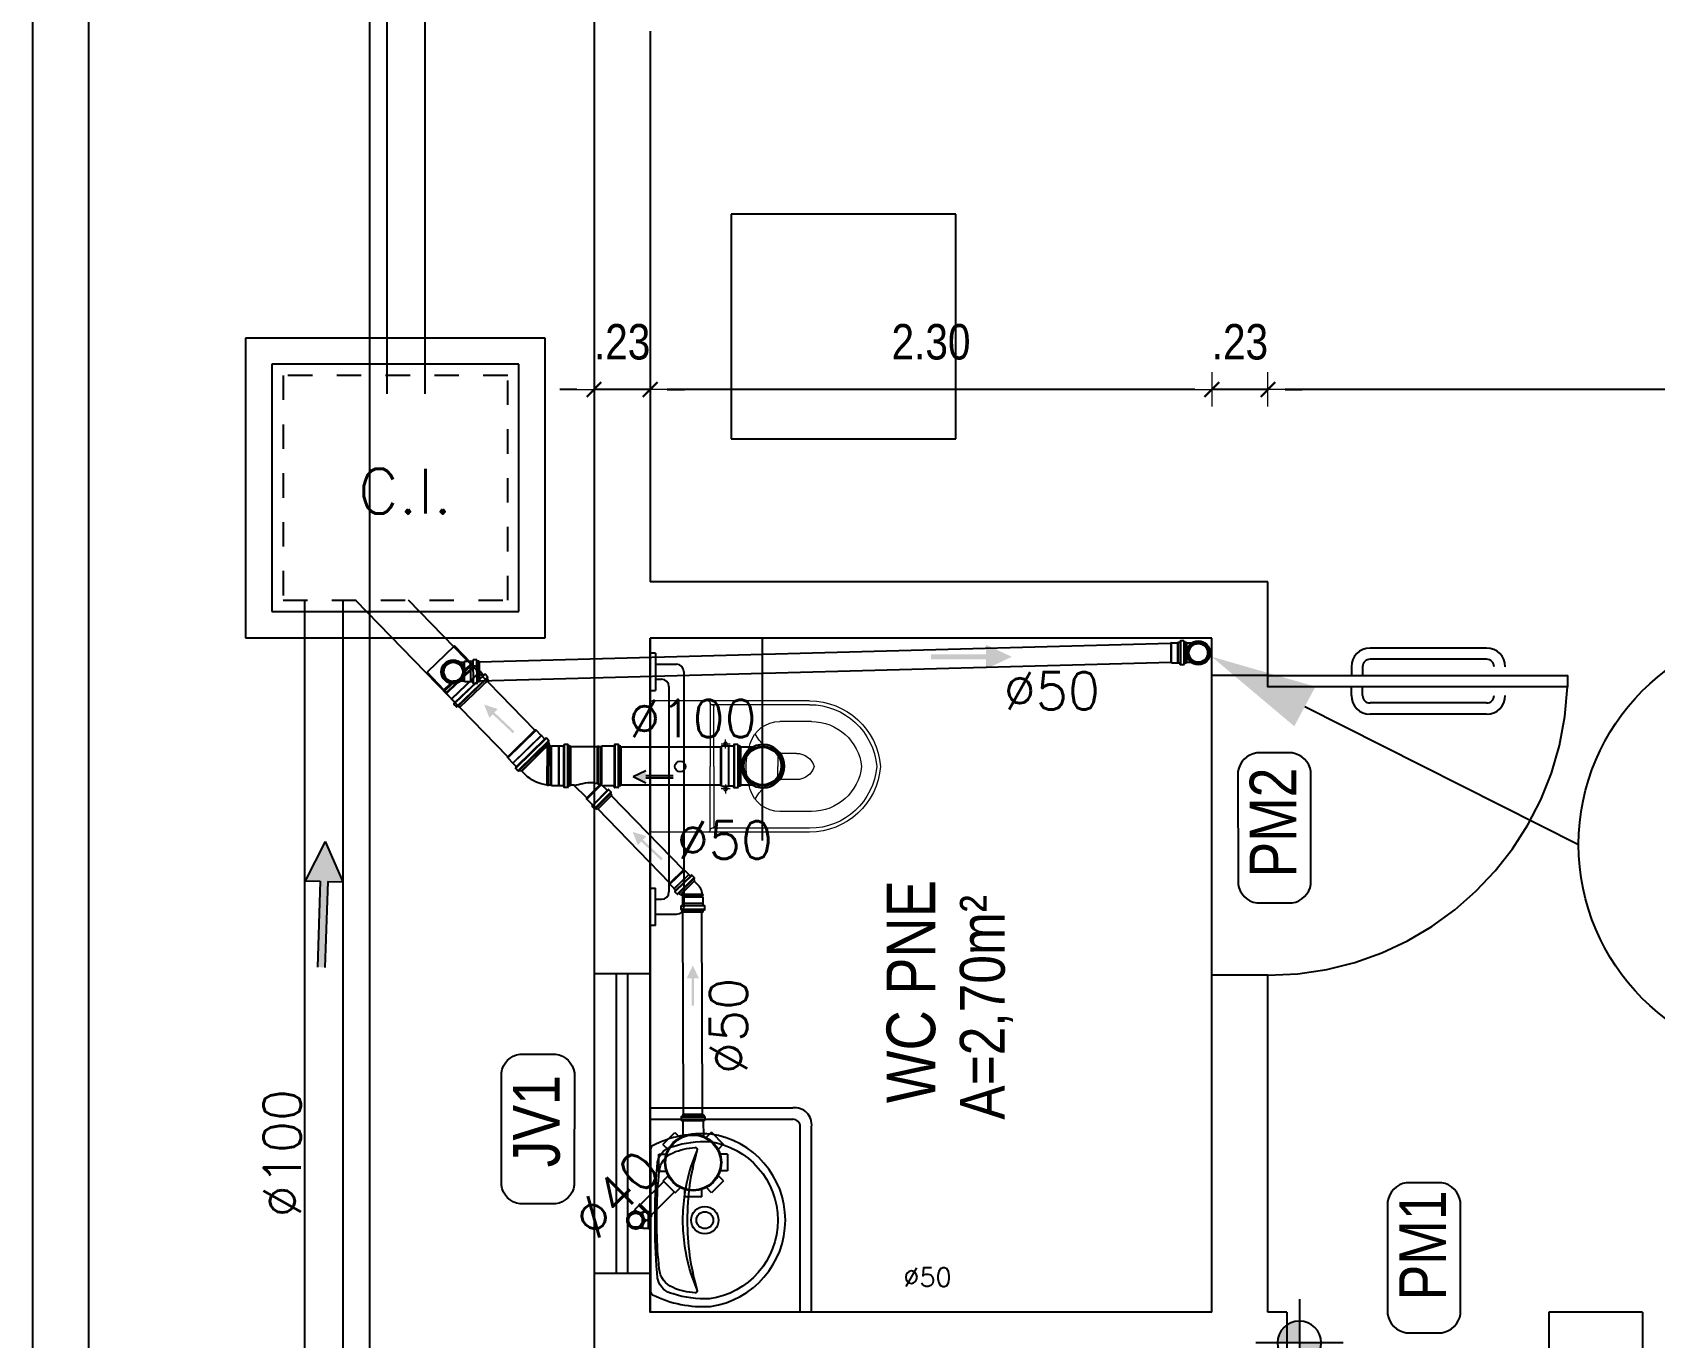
# Model space of a CAD drawing. Header units: millimetres. Extents: x 1904 to 2142, y -1319 to -1235.
# Drawn here: x 2043.96 to 2050.6, y -1262.6 to -1257.26 of the extents above; entities that cross this region are included whole.
import ezdxf
from ezdxf.enums import TextEntityAlignment as Align

# ---------------------------------------------------------------- set-up
doc = ezdxf.new("R2010")
doc.units = ezdxf.units.MM
doc.header["$LTSCALE"] = 30
doc.linetypes.add('HIDDEN', pattern=[0.375, 0.25, -0.125])
doc.linetypes.add('HIDDEN2', pattern=[0.1875, 0.125, -0.0625])
doc.layers.get('0').update_dxf_attribs({"linetype": 'CONTINUOUS'})
doc.layers.get('Defpoints').update_dxf_attribs({"linetype": 'CONTINUOUS'})
for name, color, linetype in [('A-PEN-C', 4, 'CONTINUOUS'), ('AF', 5, 'CONTINUOUS'), ('arquitetura', 8, 'CONTINUOUS'), ('E-txt-g', 3, 'CONTINUOUS'), ('Texto-Tubos', 7, 'CONTINUOUS'), ('TigreCad', 3, 'CONTINUOUS'), ('Tinterno', 9, 'CONTINUOUS'), ('TUBULAÇÃO_HIDRÁULICA', 3, 'CONTINUOUS')]:
    doc.layers.add(name, color=color, linetype=linetype)
for name, color, linetype, lineweight in [('E-Lay-9', 9, 'CONTINUOUS', 9), ('E-Pen-C', 4, 'CONTINUOUS', 15), ('E-Pen-G', 3, 'CONTINUOUS', 30), ('E-Txt-W', 7, 'CONTINUOUS', 20)]:
    doc.layers.add(name, color=color, linetype=linetype, lineweight=lineweight)
doc.styles.add('F2', font='ARIALN.TTF')
doc.styles.add('R80', font='simplex.shx', dxfattribs={"height": 12})
doc.styles.add('REG60', font='romans.shx', dxfattribs={"width": 0.8, "height": 0.15})
doc.styles.add('REG80', font='romans.shx', dxfattribs={"width": 0.8, "height": 0.18})
doc.styles.add('TCTUBOS-TXT', font='txt.shx')
doc.dimstyles.new('DIMENSION-1', dxfattribs={"dimtxt": 0.145, "dimasz": 0.07, "dimexe": 1, "dimexo": 0, "dimgap": 0.12, "dimtad": 1, "dimzin": 7, "dimdsep": 46, "dimtxsty": 'F2', "dimblk1": 'TRACO', "dimblk2": 'TRACO', "dimsah": 1, "dimcen": 1, "dimse1": 1, "dimse2": 1, "dimclrd": 4, "dimclre": 256, "dimclrt": 4, "dimadec": 8, "dimazin": 0, "dimtfac": 1, "dimtix": 1, "dimtmove": 2, "dimatfit": 3, "dimldrblk": 'TRACO', "dimfxl": 1, "dimtolj": 1, "dimtzin": 0, "dimarcsym": 0})

# ---------------------------------------------------------------- blocks, each defined once
blk = doc.blocks.new('NV')
at = {"color": 7, "linetype": 'ByBlock', "ltscale": 0.5}
for p, q in [((-2.1844, -0.1944), (-2.1844, 0.1944)), ((-2.3788, 0), (-1.4644, 0))]:
    blk.add_line(p, q, dxfattribs=at)
at = {"color": 7, "ltscale": 2.5}
blk.add_circle((-2.1844, 0), 0.0972, dxfattribs=at)
at = {"color": 7}
for points in [[(-2.1844, 0), (-2.1844, 0.0972), (-2.2531, 0.0687), (-2.2216, 0.0898)], [(-2.1844, 0), (-2.2531, 0.0687), (-2.2816, 0), (-2.2742, 0.0372)], [(-2.1844, 0), (-2.0872, 0), (-2.1156, -0.0687), (-2.0946, -0.0372)], [(-2.1844, 0), (-2.1156, -0.0687), (-2.1844, -0.0972), (-2.1472, -0.0898)]]:
    blk.add_solid(points, dxfattribs=at)
at = {"layer": 'E-Txt-W', "ltscale": 2.5, "style": 'REG60', "width": 0.8}
blk.add_attdef('COTAPISO', (-2.0533, 0.0485), '', height=0.15, dxfattribs=at)
blk = doc.blocks.new('TXT-AMB75')
at = {"layer": 'E-txt-g', "style": 'REG80', "width": 0.8, "flags": 8}
blk.add_attdef('TXT', text='', height=0.2, dxfattribs=at).set_placement((0.0055, 0.2964), align=Align.CENTER)
at = {"layer": 'E-Txt-W', "style": 'REG60', "width": 0.8, "flags": 8}
blk.add_attdef('TXT', text='', height=0.15, dxfattribs=at).set_placement((0.0055, 0.0271), align=Align.CENTER)
blk = doc.blocks.new('vaso-s')
at = {"color": 8}
for start, end in [(0, 180), (180, 0)]:
    blk.add_arc((0.08, 0), 0.0143, start, end, dxfattribs=at)
at = {"layer": 'E-Lay-9', "color": 8}
for p, q in [((0.4256, 0.175), (0.005, 0.175)), ((0, 0.17), (0, 0)), ((0.16, 0.17), (0.16, 0.17)), ((0.16, 0.17), (0.16, 0)), ((0.4256, 0.165), (0.165, 0.165)), ((0.17, 0), (0.17, 0.16)), ((0.4306, 0.12), (0.3459, 0.12)), ((0.2134, 0.06), (0.1891, 0.06)), ((0.2013, 0.0479), (0.2013, 0.0722)), ((0.3406, 0.035), (0.3406, 0)), ((0.3906, 0.035), (0.3406, 0.035)), ((0, -0.17), (0, 0)), ((0.16, -0.17), (0.16, 0)), ((0.17, 0), (0.17, -0.1601)), ((0.3406, -0.035), (0.3406, 0)), ((0.3906, -0.035), (0.3406, -0.035)), ((0.2134, -0.06), (0.1891, -0.06)), ((0.2013, -0.0479), (0.2013, -0.0722)), ((0.4306, -0.12), (0.3459, -0.12)), ((0.16, -0.17), (0.16, -0.17)), ((0.4256, -0.165), (0.165, -0.165)), ((0.4256, -0.175), (0.005, -0.175))]:
    blk.add_line(p, q, dxfattribs=at)
for centre in [(0.2013, 0.06), (0.2013, -0.06)]:
    blk.add_circle(centre, 0.005, dxfattribs=at)
for centre, radius, start, end in [((0.005, 0.17), 0.005, 90, 180), ((0.155, 0.17), 0.005, 0, 90), ((0.4256, -0.015), 0.19, 4.5281, 90), ((0.165, 0.17), 0.00495, 180, 270), ((0.165, 0.16), 0.00495, 0, 90), ((0.4256, -0.015), 0.18, 4.7802, 90), ((0.3459, 0.0375), 0.0825, 90, 163.0355), ((0.3754, 0.1358), 0.1066, 206.9395, 250.9647), ((0.4306, -0.015), 0.135, 6.3794, 90), ((0.518, -0.015), 0.2624, 163.0355, 176.7233), ((0.3906, -0.015), 0.05, 17.4576, 90), ((0.518, 0.015), 0.2624, 183.2767, 196.9645), ((0.3754, -0.1358), 0.1066, 109.0353, 153.0605), ((0.3906, 0.015), 0.05, 270, 342.5424), ((0.4256, 0.015), 0.19, 270, 355.4719), ((0.4256, 0.015), 0.18, 270, 355.2198), ((0.4306, 0.015), 0.135, 270, 353.6206), ((0.3459, -0.0375), 0.0825, 196.9645, 270), ((0.005, -0.17), 0.005, 180, 270), ((0.155, -0.17), 0.005, 270, 0), ((0.165, -0.17), 0.00495, 90, 180), ((0.165, -0.1601), 0.00495, 270, 0)]:
    blk.add_arc(centre, radius, start, end, dxfattribs=at)
blk = doc.blocks.new('TRACO')
at = {"layer": 'E-Pen-C'}
for p, q in [((0, 1), (0, -1)), ((-1, 0), (1, 0))]:
    blk.add_line(p, q, dxfattribs=at)
at = {"layer": 'E-Pen-G'}
blk.add_line((-0.424, -0.424), (0.424, 0.424), dxfattribs=at)
blk = doc.blocks.new('*D196')
at = {"layer": 'arquitetura', "color": 4, "linetype": 'Continuous', "lineweight": -2}
blk.add_line((2058.2246, -1258.723), (2049.0882, -1258.723), dxfattribs=at)
at = {"layer": 'Defpoints', "color": 0, "linetype": 'Continuous'}
for p in [(2049.0182, -1258.723), (2058.2946, -1259.1946), (2049.0182, -1259.5107)]:
    blk.add_point(p, dxfattribs=at)
at = {"layer": 'arquitetura', "color": 4, "linetype": 'Continuous', "lineweight": -2, "xscale": 0.07, "yscale": 0.07, "zscale": 0.07, "rotation": 180}
blk.add_blockref('TRACO', (2049.0182, -1258.723), dxfattribs=at)
at = {"layer": 'arquitetura', "color": 4, "linetype": 'Continuous', "lineweight": -2, "xscale": 0.07, "yscale": 0.07, "zscale": 0.07}
blk.add_blockref('TRACO', (2058.2946, -1258.723), dxfattribs=at)
at = {"layer": 'arquitetura', "color": 4, "linetype": 'Continuous', "insert": (2053.6564, -1258.529), "char_height": 0.145, "attachment_point": 5, "style": 'F2'}
blk.add_mtext('\\A1;9.28', dxfattribs=at)
blk = doc.blocks.new('*D197')
at = {"layer": 'arquitetura', "color": 4, "linetype": 'Continuous', "lineweight": -2}
for p, q in [((2048.7182, -1258.723), (2048.6482, -1258.723)), ((2049.0182, -1258.723), (2048.7882, -1258.723)), ((2049.0882, -1258.723), (2049.1582, -1258.723))]:
    blk.add_line(p, q, dxfattribs=at)
at = {"layer": 'Defpoints', "color": 0, "linetype": 'Continuous'}
for p in [(2048.7882, -1258.723), (2049.0182, -1259.5107), (2048.7882, -1259.7407)]:
    blk.add_point(p, dxfattribs=at)
at = {"layer": 'arquitetura', "color": 4, "linetype": 'Continuous', "lineweight": -2, "xscale": 0.07, "yscale": 0.07, "zscale": 0.07}
blk.add_blockref('TRACO', (2048.7882, -1258.723), dxfattribs=at)
at = {"layer": 'arquitetura', "color": 4, "linetype": 'Continuous', "lineweight": -2, "xscale": 0.07, "yscale": 0.07, "zscale": 0.07, "rotation": 180}
blk.add_blockref('TRACO', (2049.0182, -1258.723), dxfattribs=at)
at = {"layer": 'arquitetura', "color": 4, "linetype": 'Continuous', "insert": (2048.9032, -1258.529), "char_height": 0.145, "attachment_point": 5, "style": 'F2'}
blk.add_mtext('\\A1;.23', dxfattribs=at)
blk = doc.blocks.new('*D198')
at = {"layer": 'arquitetura', "color": 4, "linetype": 'Continuous', "lineweight": -2}
blk.add_line((2048.7182, -1258.723), (2046.5582, -1258.723), dxfattribs=at)
at = {"layer": 'Defpoints', "color": 0, "linetype": 'Continuous'}
for p in [(2046.4882, -1258.723), (2046.4882, -1259.5107), (2048.7882, -1259.7407)]:
    blk.add_point(p, dxfattribs=at)
at = {"layer": 'arquitetura', "color": 4, "linetype": 'Continuous', "lineweight": -2, "xscale": 0.07, "yscale": 0.07, "zscale": 0.07, "rotation": 180}
blk.add_blockref('TRACO', (2046.4882, -1258.723), dxfattribs=at)
at = {"layer": 'arquitetura', "color": 4, "linetype": 'Continuous', "lineweight": -2, "xscale": 0.07, "yscale": 0.07, "zscale": 0.07}
blk.add_blockref('TRACO', (2048.7882, -1258.723), dxfattribs=at)
at = {"layer": 'arquitetura', "color": 4, "linetype": 'Continuous', "insert": (2047.6382, -1258.529), "char_height": 0.145, "attachment_point": 5, "style": 'F2'}
blk.add_mtext('\\A1;2.30', dxfattribs=at)
blk = doc.blocks.new('*D199')
at = {"layer": 'arquitetura', "color": 4, "linetype": 'Continuous', "lineweight": -2}
for p, q in [((2046.1882, -1258.723), (2046.1182, -1258.723)), ((2046.4882, -1258.723), (2046.2582, -1258.723)), ((2046.5582, -1258.723), (2046.6282, -1258.723))]:
    blk.add_line(p, q, dxfattribs=at)
at = {"layer": 'Defpoints', "color": 0, "linetype": 'Continuous'}
for p in [(2046.2582, -1258.723), (2046.2582, -1259.5107), (2046.4882, -1259.5107)]:
    blk.add_point(p, dxfattribs=at)
at = {"layer": 'arquitetura', "color": 4, "linetype": 'Continuous', "lineweight": -2, "xscale": 0.07, "yscale": 0.07, "zscale": 0.07}
blk.add_blockref('TRACO', (2046.2582, -1258.723), dxfattribs=at)
at = {"layer": 'arquitetura', "color": 4, "linetype": 'Continuous', "lineweight": -2, "xscale": 0.07, "yscale": 0.07, "zscale": 0.07, "rotation": 180}
blk.add_blockref('TRACO', (2046.4882, -1258.723), dxfattribs=at)
at = {"layer": 'arquitetura', "color": 4, "linetype": 'Continuous', "insert": (2046.3732, -1258.529), "char_height": 0.145, "attachment_point": 5, "style": 'F2'}
blk.add_mtext('\\A1;.23', dxfattribs=at)
blk = doc.blocks.new('inp_cx')
for p, q in [((40, 40), (-40, 40)), ((-40, 40), (-40, -40)), ((40, -40), (40, 40)), ((-40, -40), (40, -40))]:
    blk.add_line(p, q)
at = {"color": 1, "linetype": 'Continuous', "ltscale": 0.5}
for p, q in [((33, 33), (-33, 33)), ((-33, 33), (-33, -33)), ((33, -33), (33, 33)), ((-33, -33), (33, -33))]:
    blk.add_line(p, q, dxfattribs=at)
at = {"color": 1, "linetype": 'HIDDEN', "ltscale": 0.5}
for p, q in [((30, 30), (-30, 30)), ((-30, 30), (-30, -30)), ((30, -30), (30, 30)), ((-30, -30), (30, -30))]:
    blk.add_line(p, q, dxfattribs=at)
at = {"style": 'R80'}
blk.add_text('C.I.', height=12, dxfattribs=at).set_placement((-9.98, -6.88))
blk = doc.blocks.new('j9n40d')
at = {"layer": 'TigreCad'}
for p, q in [((0, 20.6), (9.8, 20.6)), ((9.8, 20.6), (17.8, 20.6)), ((19, 21.8), (17.8, 20.6)), ((34, 21.8), (19, 21.8)), ((19, -21.8), (19, 21.8)), ((35, 22.8), (34, 21.8)), ((35, 22.8), (35, -22.8)), ((39, 22.8), (35, 22.8)), ((39, 22.8), (39, -22.8)), ((0, -20.6), (9.8, -20.6)), ((9.8, -20.6), (17.8, -20.6)), ((19, -21.8), (17.8, -20.6)), ((34, -21.8), (19, -21.8)), ((35, -22.8), (34, -21.8)), ((39, -22.8), (35, -22.8))]:
    blk.add_line(p, q, dxfattribs=at)
for radius, start, end in [(22.8, 64.6232, 295.3768), (20.6, 90, 270)]:
    blk.add_arc((0, 0), radius, start, end, dxfattribs=at)
at = {"layer": 'Tinterno'}
for p, q in [((17.8, 20.6), (17.8, -20.6)), ((34, 21.8), (34, -21.8))]:
    blk.add_line(p, q, dxfattribs=at)
blk.add_arc((0, 0), 21.8, 70.9009, 289.0991, dxfattribs=at)
blk = doc.blocks.new('j9n40s')
at = {"layer": 'TigreCad'}
for p, q in [((9.8, 20.6), (17.8, 20.6)), ((19, 21.8), (17.8, 20.6)), ((17.8, 20.6), (17.8, 14.3)), ((19, 12.6), (19, 21.8)), ((34, 21.8), (19, 21.8)), ((35, 22.8), (34, 21.8)), ((39, 22.8), (35, 22.8)), ((35, 22.8), (35, -22.8)), ((39, 22.8), (39, -22.8)), ((9.8, -20.6), (17.8, -20.6)), ((17.8, -20.6), (17.8, -14.3)), ((19, -21.8), (17.8, -20.6)), ((19, -12.6), (19, -21.8)), ((34, -21.8), (19, -21.8)), ((35, -22.8), (34, -21.8)), ((39, -22.8), (35, -22.8))]:
    blk.add_line(p, q, dxfattribs=at)
for radius in [22.8, 20]:
    blk.add_circle((0, 0), radius, dxfattribs=at)
at = {"layer": 'Tinterno'}
blk.add_line((34, 21.8), (34, -21.8), dxfattribs=at)
blk.add_circle((0, 0), 18.8, dxfattribs=at)
blk = doc.blocks.new('27150012p')
at = {"layer": 'TigreCad'}
for p, q in [((-22.5, 91.5), (-22.5, 72.1)), ((-22.5, 91.5), (22.5, 91.5)), ((22.5, 91.5), (22.5, 72.1)), ((-80.6, 48.8), (-48.8, 80.6)), ((-80.6, 48.8), (-66.9, 35.1)), ((-48.8, 80.6), (-35.1, 66.9)), ((48.8, 80.6), (35.1, 66.9)), ((48.8, 80.6), (80.6, 48.8)), ((80.6, 48.8), (66.9, 35.1)), ((-91.5, -22.5), (-91.5, 22.5)), ((-91.5, 22.5), (-72.1, 22.5)), ((111.4, 27.4), (70.4, 27.4)), ((112.7, 30.9), (112.4, 28.3)), ((122.4, 31.8), (113.7, 31.8)), ((113.7, 30.8), (113.7, -30.8)), ((122.4, 30.8), (122.4, -30.8)), ((123.4, 31.1), (124.2, 28.1)), ((129.5, 27.4), (125.1, 27.4)), ((129.5, 27.4), (129.5, -27.4)), ((-91.5, -22.5), (-72.1, -22.5)), ((-80.6, -48.8), (-66.9, -35.1)), ((80.6, -48.8), (66.9, -35.1)), ((111.4, -27.4), (70.4, -27.4)), ((112.7, -30.9), (112.4, -28.3)), ((122.4, -31.8), (113.7, -31.8)), ((123.4, -31.1), (124.2, -28.1)), ((129.5, -27.4), (125.1, -27.4)), ((-48.8, -80.6), (-80.6, -48.8)), ((-48.8, -80.6), (-35.1, -66.9)), ((-22.5, -91.5), (-22.5, -72.1)), ((22.5, -91.5), (22.5, -72.1)), ((48.8, -80.6), (35.1, -66.9)), ((80.6, -48.8), (48.8, -80.6)), ((22.5, -91.5), (-22.5, -91.5))]:
    blk.add_line(p, q, dxfattribs=at)
blk.add_circle((0, 0), 75.5, dxfattribs=at)
for centre, start, end in [((111.4, 28.4), 270, 355), ((113.7, 30.8), 90, 175), ((122.4, 30.8), 15, 90), ((125.1, 28.4), 195, 270), ((111.4, -28.4), 5, 90), ((113.7, -30.8), 185, 270), ((122.4, -30.8), 270, 345), ((125.1, -28.4), 90, 165)]:
    blk.add_arc(centre, 1, start, end, dxfattribs=at)
at = {"layer": 'Tinterno'}
for p, q in [((112.4, 27.4), (112.4, -27.4)), ((124.4, 27.4), (124.4, -27.4))]:
    blk.add_line(p, q, dxfattribs=at)
blk.add_circle((0, 0), 73.5, dxfattribs=at)
blk = doc.blocks.new('j9n50s')
at = {"layer": 'TigreCad'}
for p, q in [((19.2, 25.4), (30.3, 25.4)), ((19.2, -25.4), (30.3, -25.4))]:
    blk.add_line(p, q, dxfattribs=at)
for radius in [31.8, 27.4]:
    blk.add_circle((0, 0), radius, dxfattribs=at)
at = {"layer": 'Tinterno'}
for p, q in [((30.3, 25.4), (30.3, 9.7)), ((30.3, -9.7), (30.3, -25.4))]:
    blk.add_line(p, q, dxfattribs=at)
blk.add_circle((0, 0), 25.6, dxfattribs=at)
blk = doc.blocks.new('11030602p')
at = {"layer": 'TigreCad'}
for p, q in [((0, 27.3), (4.4, 27.3)), ((0, -27.3), (0, 27.3)), ((6.1, 31.1), (5.3, 28.1)), ((7.1, 31.8), (15.8, 31.8)), ((7.1, -30.8), (7.1, 30.8)), ((15.8, -30.8), (15.8, 30.8)), ((16.8, 30.9), (17.1, 28.3)), ((18.1, 27.3), (22.7, 27.3)), ((22.7, 27.3), (23, 27.1)), ((39.7, 27.1), (23, 27.1)), ((39.7, 27.1), (41.5, 25.3)), ((41.5, -25.4), (41.5, 25.3)), ((0, -27.3), (4.4, -27.3)), ((6.1, -31.1), (5.3, -28.1)), ((7.1, -31.8), (15.8, -31.8)), ((16.8, -30.9), (17.1, -28.3)), ((18.1, -27.3), (22.7, -27.3)), ((22.7, -27.3), (23, -27.1)), ((39.7, -27.1), (23, -27.1)), ((39.7, -27.1), (41.5, -25.4))]:
    blk.add_line(p, q, dxfattribs=at)
for centre, start, end in [((4.4, 28.4), 270, 345), ((7.1, 30.8), 90, 165), ((15.8, 30.8), 5, 90), ((18.1, 28.4), 185, 270), ((4.4, -28.3), 15, 90), ((7.1, -30.8), 195, 270), ((15.8, -30.8), 270, 355), ((18.1, -28.3), 90, 175)]:
    blk.add_arc(centre, 1, start, end, dxfattribs=at)
at = {"layer": 'Tinterno'}
for p, q in [((5.1, -27.3), (5.1, 27.3)), ((17.1, -27.3), (17.1, 27.3)), ((22.7, 27.3), (22.7, -27.3)), ((23, -27.1), (23, 27.1)), ((39.7, 27.1), (39.7, -27.1))]:
    blk.add_line(p, q, dxfattribs=at)
blk = doc.blocks.new('j9n100s')
at = {"layer": 'TigreCad'}
for p, q in [((27.3, 50.8), (60, 50.8)), ((27.3, -50.8), (60, -50.8))]:
    blk.add_line(p, q, dxfattribs=at)
blk.add_circle((0, 0), 53.2, dxfattribs=at)
for start, end in [(61.785, 298.215), (298.215, 61.785)]:
    blk.add_arc((0, 0), 57.7, start, end, dxfattribs=at)
at = {"layer": 'Tinterno'}
blk.add_line((60, -50.8), (60, 50.8), dxfattribs=at)
blk.add_circle((0, 0), 51, dxfattribs=at)
blk = doc.blocks.new('11031030p')
at = {"layer": 'TigreCad'}
for p, q in [((0, -53.3), (0, 53.2)), ((0, 53.2), (4.4, 53.2)), ((6.2, 56.9), (5.4, 54)), ((7.2, 57.6), (16.6, 57.6)), ((7.2, -56.7), (7.2, 56.6)), ((16.6, -56.7), (16.6, 56.6)), ((17.6, 56.7), (17.8, 54.2)), ((18.8, 53.2), (30.9, 53.2)), ((30.9, 53.2), (31.2, 53)), ((50.9, 53), (31.2, 53)), ((50.9, 53), (53.1, 50.8)), ((53.1, -50.8), (53.1, 50.8)), ((0, -53.3), (4.4, -53.3)), ((6.2, -56.9), (5.4, -54)), ((7.2, -57.7), (16.6, -57.7)), ((17.6, -56.7), (17.8, -54.2)), ((18.8, -53.3), (30.9, -53.3)), ((30.9, -53.3), (31.2, -53)), ((31.2, -53), (50.9, -53)), ((50.9, -53), (53.1, -50.8))]:
    blk.add_line(p, q, dxfattribs=at)
for centre, start, end in [((4.4, 54.2), 270, 345), ((7.2, 56.6), 90, 165), ((16.6, 56.6), 5, 90), ((18.8, 54.2), 185, 270), ((4.4, -54.2), 15, 90), ((7.2, -56.7), 195, 270), ((16.6, -56.7), 270, 355), ((18.8, -54.2), 90, 175)]:
    blk.add_arc(centre, 1, start, end, dxfattribs=at)
at = {"layer": 'Tinterno'}
for p, q in [((5.2, -53.3), (5.2, 53.2)), ((17.9, -53.3), (17.9, 53.2)), ((30.9, 53.2), (30.9, -53.3)), ((31.2, 53), (31.2, -53)), ((50.9, 53), (50.9, -53))]:
    blk.add_line(p, q, dxfattribs=at)
blk = doc.blocks.new('26277469p')
at = {"layer": 'TigreCad'}
for p, q in [((78, 50.8), (6, 50.8)), ((78, 50.8), (78.1, 52.3)), ((78, -46.9), (78, 50.8)), ((78.1, -46.9), (78.1, 52.3)), ((81.1, 52.3), (78.1, 52.3)), ((81.1, -47.9), (81.1, 52.3)), ((81.2, 50.8), (81.1, 52.3)), ((81.2, -48), (81.2, 50.8)), ((87.4, 50.8), (81.2, 50.8)), ((89.8, 53.2), (87.4, 50.8)), ((89.8, -51.8), (89.8, 53.2)), ((121.7, 53.2), (89.8, 53.2)), ((122.9, 56.7), (122.7, 54.2)), ((133.3, 57.6), (123.9, 57.6)), ((123.9, 56.6), (123.9, -56.7)), ((133.3, 56.6), (133.3, -56.7)), ((134.3, 56.9), (135.1, 54)), ((140.5, 53.2), (136.1, 53.2)), ((140.5, 53.2), (140.5, -53.3)), ((14.9, -50.8), (6, -50.8)), ((49.6, -85.4), (14.9, -50.8)), ((49.6, -88.3), (87.3, -50.5)), ((49.6, -88.3), (49.6, -85.4)), ((106.9, -63.4), (63.4, -106.9)), ((113.6, -70.1), (70.1, -113.6)), ((116.2, -77.5), (77.5, -116.2)), ((103.4, -64.8), (93.6, -55)), ((121.7, -53.3), (94.3, -53.3)), ((106.8, -63.1), (104.8, -64.8)), ((114.4, -69.4), (108.2, -63.2)), ((114.5, -70.6), (113, -73.3)), ((116.2, -77.5), (113.1, -74.5)), ((122.9, -56.7), (122.7, -54.2)), ((133.3, -57.7), (123.9, -57.7)), ((134.3, -56.9), (135.1, -54)), ((140.5, -53.3), (136.1, -53.3)), ((64.8, -103.4), (49.6, -88.3)), ((63.1, -106.8), (64.8, -104.8)), ((69.4, -114.4), (63.2, -108.2)), ((70.6, -114.5), (73.3, -113)), ((77.5, -116.2), (74.5, -113.1))]:
    blk.add_line(p, q, dxfattribs=at)
blk.add_lwpolyline([(15.8, -51.2, -0.013476), (38.9, -47.1, -0.106485), (67.2, -44.2, -0.09207), (93.5, -53.8, -0.112954)], format="xyb", dxfattribs=at)
for centre, start, end in [((121.7, 54.2), 270, 355), ((123.9, 56.6), 90, 175), ((133.3, 56.6), 15, 90), ((136.1, 54.2), 195, 270), ((14.9, -51.8), 34.2682, 90), ((94.3, -54.3), 90, 225), ((104.1, -64.1), 225, 310), ((107.4, -63.9), 45, 130), ((113.8, -73.8), 150, 225), ((113.6, -70.1), 330, 45), ((121.7, -54.3), 5, 90), ((123.9, -56.7), 185, 270), ((133.3, -56.7), 270, 345), ((136.1, -54.3), 90, 165), ((63.9, -107.4), 140, 225), ((64.1, -104.1), 320, 45), ((70.1, -113.6), 225, 300), ((73.8, -113.8), 45, 120)]:
    blk.add_arc(centre, 1, start, end, dxfattribs=at)
at = {"layer": 'Tinterno'}
for p, q in [((6, 50.8), (6, -50.8)), ((87.4, -50.6), (87.4, 50.8)), ((122.6, 53.2), (122.6, -53.3)), ((135.3, 53.2), (135.3, -53.3)), ((85.3, -49.6), (49.6, -85.4)), ((104.1, -65.4), (65.4, -104.1)), ((112.6, -73.9), (73.9, -112.6))]:
    blk.add_line(p, q, dxfattribs=at)
blk = doc.blocks.new('j4n100p')
at = {"layer": 'TigreCad'}
for p, q in [((9.8, 50.8), (9.9, 52.3)), ((9.8, 50.8), (9.8, 0)), ((12.9, 52.3), (9.9, 52.3)), ((9.9, 52.3), (9.9, 0)), ((13, 50.8), (12.9, 52.3)), ((12.9, 52.3), (12.9, 0)), ((19.2, 50.8), (13, 50.8)), ((13, 50.8), (13, 0)), ((21.4, 53), (19.2, 50.8)), ((41.1, 53), (21.4, 53)), ((21.4, 53), (21.4, -53)), ((41.4, 53.2), (41.1, 53)), ((41.1, 53), (41.1, -53)), ((53.5, 53.2), (41.4, 53.2)), ((41.4, 53.2), (41.4, -53.3)), ((54.7, 56.7), (54.5, 54.2)), ((65.1, 57.7), (55.7, 57.7)), ((55.7, 56.7), (55.7, -56.6)), ((65.1, 56.7), (65.1, -56.6)), ((66.1, 56.9), (66.9, 54)), ((72.3, 53.2), (67.9, 53.2)), ((72.3, 53.2), (72.3, -53.3)), ((-48.8, 23.1), (-58.1, 13.7)), ((9.8, -54.2), (9.8, 0)), ((13, -56), (13, 0)), ((19.1, -52.8), (13.7, -58.1)), ((21.4, -53), (21.2, -52.8)), ((41.1, -53), (21.4, -53)), ((41.4, -53.3), (41.1, -53)), ((53.5, -53.3), (41.4, -53.3)), ((54.7, -56.7), (54.5, -54.2)), ((65.1, -57.6), (55.7, -57.6)), ((66.1, -56.9), (66.9, -54)), ((72.3, -53.3), (67.9, -53.3))]:
    blk.add_line(p, q, dxfattribs=at)
for centre, radius, start, end in [((20.1, -45.8), 97.2, 96.0987, 135), ((53.5, 54.2), 1, 270, 355), ((55.7, 56.7), 1, 90, 175), ((65.1, 56.7), 1, 15, 90), ((67.9, 54.2), 1, 195, 270), ((20.1, -53.8), 1.5, 45, 135), ((53.5, -54.2), 1, 5, 90), ((55.7, -56.6), 1, 185, 270), ((65.1, -56.6), 1, 270, 345), ((67.9, -54.2), 1, 90, 165)]:
    blk.add_arc(centre, radius, start, end, dxfattribs=at)
at = {"layer": 'Tinterno'}
for p, q in [((19.2, 50.8), (19.2, -52.7)), ((54.4, 53.2), (54.4, -53.3)), ((67.1, 53.2), (67.1, -53.3)), ((13.7, -58.1), (-58.1, 13.7)), ((9.9, -54.3), (9.9, 0)), ((12.9, -53.3), (12.9, 0))]:
    blk.add_line(p, q, dxfattribs=at)
blk = doc.blocks.new('j4n50p')
at = {"layer": 'TigreCad'}
for p, q in [((-23.7, 12.2), (-32.5, 3.4)), ((3.3, 25.3), (3.4, 26.8)), ((6.3, 26.8), (3.4, 26.8)), ((3.4, 26.8), (3.4, -29.6)), ((6.5, 25.3), (6.3, 26.8)), ((6.3, 26.8), (6.3, -26.7)), ((9.1, 25.3), (6.5, 25.3)), ((10.9, 27.1), (9.1, 25.3)), ((27.7, 27.1), (10.9, 27.1)), ((10.9, 27.1), (10.9, -27.2)), ((27.9, 27.3), (27.7, 27.1)), ((32.5, 27.3), (27.9, 27.3)), ((33.8, 30.9), (33.5, 28.3)), ((34, 30.8), (34, -30.8)), ((43.5, 31.8), (34.8, 31.8)), ((43.5, 30.8), (43.5, -30.8)), ((44.5, 31.1), (45.3, 28.1)), ((50.6, 27.3), (46.2, 27.3)), ((50.6, 27.3), (50.6, -27.4)), ((3.4, -29.6), (3.3, -32.4)), ((6.3, -26.7), (3.4, -29.6)), ((9.1, -26.8), (3.4, -32.5)), ((6.3, -26.7), (6.5, -29.4)), ((10.9, -27.2), (10.5, -26.8)), ((27.7, -27.2), (10.9, -27.2)), ((27.9, -27.4), (27.7, -27.2)), ((32.5, -27.4), (27.9, -27.4)), ((33.8, -30.9), (33.5, -28.3)), ((43.5, -31.8), (34.8, -31.8)), ((44.5, -31.1), (45.3, -28.1)), ((50.6, -27.4), (46.2, -27.4))]:
    blk.add_line(p, q, dxfattribs=at)
for centre, radius, start, end in [((9.5, -21.6), 47.3, 97.6023, 134.5558), ((32.5, 28.3), 1, 270, 355), ((34.8, 30.8), 1, 90, 175), ((43.5, 30.8), 1, 15, 90), ((46.2, 28.3), 1, 195, 270), ((9.8, -27.5), 1, 45, 135), ((32.5, -28.4), 1, 5, 90), ((34.8, -30.8), 1, 185, 270), ((43.5, -30.8), 1, 270, 345), ((46.2, -28.4), 1, 90, 165)]:
    blk.add_arc(centre, radius, start, end, dxfattribs=at)
at = {"layer": 'Tinterno'}
for p, q in [((3.4, -32.5), (-32.5, 3.4)), ((3.3, 25.3), (3.3, -32.4)), ((6.5, 25.3), (6.5, -29.4)), ((9.1, 25.3), (9.1, -26.8)), ((27.7, 27.1), (27.7, -27.2)), ((27.9, 27.3), (27.9, -27.4)), ((33.5, 27.3), (33.5, -27.4)), ((45.5, 27.3), (45.5, -27.4))]:
    blk.add_line(p, q, dxfattribs=at)
blk = doc.blocks.new('trn1050s')
at = {"layer": 'TigreCad'}
for p, q in [((-80.4, -53.3), (-80.4, 53.3)), ((-80.4, 53.3), (-76, 53.3)), ((-74.2, 56.9), (-75, 54)), ((-73.2, 57.7), (-63.8, 57.7)), ((-73.2, -56.6), (-73.2, 56.7)), ((-63.8, -56.6), (-63.8, 56.7)), ((-62.8, 56.7), (-62.6, 54.2)), ((-61.6, 53.3), (-49.5, 53.3)), ((-49.5, -53.3), (-49.5, 53.3)), ((-49.5, 53.3), (-49.2, 53)), ((-49.2, 53), (-29.5, 53)), ((-29.5, 53), (-29.5, 11.9)), ((-29.5, 53), (-27.3, 50.8)), ((-27.3, 50.8), (-21.1, 50.8)), ((-21.1, 50.8), (-21, 52.3)), ((-21, 52.3), (-21, 23.9)), ((-21, 52.3), (-18, 52.3)), ((-18, 52.3), (-18, 26.2)), ((-17.9, 50.8), (-18, 52.3)), ((-17.9, 50.8), (47.6, 50.8)), ((-29.5, -53), (-29.5, -11.9)), ((-21, -52.3), (-21, -23.9)), ((-18, -52.3), (-18, -26.2)), ((-80.4, -53.3), (-76, -53.3)), ((-74.2, -56.9), (-75, -54)), ((-73.2, -57.6), (-63.8, -57.6)), ((-62.8, -56.7), (-62.6, -54.2)), ((-61.6, -53.3), (-49.5, -53.3)), ((-49.5, -53.3), (-49.2, -53)), ((-49.2, -53), (-29.5, -53)), ((-29.5, -53), (-27.3, -50.8)), ((-27.3, -50.8), (-21.1, -50.8)), ((-21.1, -50.8), (-21, -52.3)), ((-21, -52.3), (-18, -52.3)), ((-17.9, -50.8), (-18, -52.3)), ((-17.9, -50.8), (47.6, -50.8))]:
    blk.add_line(p, q, dxfattribs=at)
for radius in [31.8, 25.6]:
    blk.add_circle((0, 0), radius, dxfattribs=at)
for centre, start, end in [((-76, 54.2), 270, 345), ((-73.2, 56.7), 90, 165), ((-63.8, 56.7), 5, 90), ((-61.6, 54.2), 185, 270), ((-76, -54.2), 15, 90), ((-73.2, -56.6), 195, 270), ((-63.8, -56.6), 270, 355), ((-61.6, -54.2), 90, 175)]:
    blk.add_arc(centre, 1, start, end, dxfattribs=at)
at = {"layer": 'Tinterno'}
for p, q in [((-75.2, -53.3), (-75.2, 53.3)), ((-62.5, -53.3), (-62.5, 53.3)), ((-49.2, -53), (-49.2, 53)), ((-27.3, 50.8), (-27.3, 16.3)), ((-21.1, 50.8), (-21.1, 23.8)), ((-17.9, 50.8), (-17.9, 26.3)), ((47.6, -50.8), (47.6, 50.8)), ((-27.3, -50.8), (-27.3, -16.3)), ((-21.1, -50.8), (-21.1, -23.8)), ((-17.9, -50.8), (-17.9, -26.3))]:
    blk.add_line(p, q, dxfattribs=at)
blk.add_circle((0, 0), 27.3, dxfattribs=at)
blk = doc.blocks.new('j9n50d')
at = {"layer": 'TigreCad'}
for p, q in [((28.5, 25.4), (0, 25.4)), ((30.3, 27.2), (28.5, 25.4)), ((30.3, -27.1), (30.3, 27.2)), ((47.1, 27.2), (30.3, 27.2)), ((47.3, 27.4), (47.1, 27.2)), ((47.1, -27.1), (47.1, 27.2)), ((51.9, 27.4), (47.3, 27.4)), ((53.2, 30.9), (52.9, 28.3)), ((53.4, 30.8), (53.4, -30.8)), ((62.9, 31.8), (54.2, 31.8)), ((62.9, 30.8), (62.9, -30.8)), ((63.9, 31.1), (64.7, 28.1)), ((70, 27.4), (65.6, 27.4)), ((70, 27.4), (70, -27.4)), ((28.5, -25.3), (0, -25.3)), ((30.3, -27.1), (28.5, -25.3)), ((47.1, -27.1), (30.3, -27.1)), ((47.3, -27.4), (47.1, -27.1)), ((51.9, -27.4), (47.3, -27.4)), ((53.2, -30.9), (52.9, -28.3)), ((62.9, -31.8), (54.2, -31.8)), ((63.9, -31.1), (64.7, -28.1)), ((70, -27.4), (65.6, -27.4))]:
    blk.add_line(p, q, dxfattribs=at)
for centre, radius, start, end in [((0, 0), 25.4, 90, 270), ((51.9, 28.4), 1, 270, 355), ((54.2, 30.8), 1, 90, 175), ((62.9, 30.8), 1, 15, 90), ((65.6, 28.4), 1, 195, 270), ((51.9, -28.4), 1, 5, 90), ((54.2, -30.8), 1, 185, 270), ((62.9, -30.8), 1, 270, 345), ((65.6, -28.4), 1, 90, 165)]:
    blk.add_arc(centre, radius, start, end, dxfattribs=at)
at = {"layer": 'Tinterno'}
for p, q in [((28.5, -25.3), (28.5, 25.4)), ((47.3, -27.4), (47.3, 27.4)), ((52.9, 27.4), (52.9, -27.4)), ((64.9, 27.4), (64.9, -27.4))]:
    blk.add_line(p, q, dxfattribs=at)

msp = doc.modelspace()

# ---------------------------------------------------------------- hatches: boundary and pattern name
at = {"layer": 'AF'}
for points in [[(2047.6387, -1259.808), (2047.6388, -1259.8276), (2047.8638, -1259.8275), (2047.8638, -1259.8674), (2047.9686, -1259.8176), (2047.8637, -1259.7679), (2047.8637, -1259.8078)], [(2045.9252, -1260.1299), (2045.9319, -1260.1227), (2045.85, -1260.0456), (2045.8637, -1260.0311), (2045.8085, -1260.0132), (2045.8296, -1260.0673), (2045.8433, -1260.0527)], [(2046.5827, -1260.3126), (2046.5827, -1260.3028), (2046.4702, -1260.3029), (2046.4702, -1260.2829), (2046.4178, -1260.3078), (2046.4702, -1260.3327), (2046.4702, -1260.3127)], [(2045.1256, -1261.0876), (2045.1563, -1261.0886), (2045.1675, -1260.7372), (2045.2299, -1260.7392), (2045.1574, -1260.573), (2045.0745, -1260.7342), (2045.1369, -1260.7362)], [(2046.533, -1260.6506), (2046.5397, -1260.6435), (2046.4579, -1260.5663), (2046.4715, -1260.5518), (2046.4163, -1260.534), (2046.4374, -1260.588), (2046.4511, -1260.5735)], [(2046.6582, -1261.2458), (2046.668, -1261.2458), (2046.6677, -1261.1333), (2046.6877, -1261.1333), (2046.6627, -1261.0809), (2046.6379, -1261.1334), (2046.6579, -1261.1334)]]:
    msp.add_hatch(color=256, dxfattribs=at).paths.add_polyline_path(points)

# ---------------------------------------------------------------- linework, layer by layer
at = {"layer": 'A-PEN-C'}
msp.add_line((2049.1692, -1260.0207), (2050.2904, -1260.5864), dxfattribs=at)
msp.add_circle((2051.1802, -1260.5864), 0.8898, dxfattribs=at)
msp.add_solid([(2048.7882, -1259.8173), (2049.2125, -1259.9395), (2049.1259, -1260.1019)], dxfattribs=at)
at = {"layer": 'AF'}
for p, q in [((2046.4178, -1260.3078), (2046.4702, -1260.2829)), ((2046.4178, -1260.3078), (2046.4702, -1260.3327)), ((2046.4702, -1260.3029), (2046.5827, -1260.3028)), ((2046.4702, -1260.3127), (2046.5827, -1260.3126)), ((2045.1574, -1260.573), (2045.0745, -1260.7342)), ((2045.1574, -1260.573), (2045.2299, -1260.7392)), ((2045.0745, -1260.7342), (2045.1369, -1260.7362)), ((2045.1369, -1260.7362), (2045.1256, -1261.0876)), ((2045.1675, -1260.7372), (2045.1563, -1261.0886)), ((2045.1675, -1260.7372), (2045.2299, -1260.7392))]:
    msp.add_line(p, q, dxfattribs=at)
at = {"layer": 'arquitetura', "linetype": 'Continuous'}
for p, q in [((2043.9583, -1242.2624), (2043.9583, -1308.269)), ((2046.2582, -1250.1589), (2046.2582, -1283.0492)), ((2045.3383, -1251.0789), (2045.3383, -1285.9594)), ((2046.4882, -1257.256), (2046.4882, -1259.1399)), ((2046.4882, -1257.9077), (2046.4882, -1259.5107)), ((2049.0182, -1259.5107), (2046.4882, -1259.5107)), ((2049.0182, -1259.894), (2049.0182, -1259.5107)), ((2046.4882, -1259.7407), (2046.4882, -1260.5694)), ((2046.4882, -1259.7407), (2046.4882, -1260.5694)), ((2048.7882, -1259.7407), (2046.4882, -1259.7407)), ((2048.7882, -1259.894), (2048.7882, -1259.7407)), ((2049.9133, -1259.7816), (2049.4364, -1259.7816)), ((2049.9133, -1259.8276), (2049.4364, -1259.8276)), ((2048.7882, -1261.1206), (2048.7882, -1259.894)), ((2049.0182, -1259.894), (2048.7882, -1259.894)), ((2049.3597, -1259.8582), (2049.3597, -1259.894)), ((2049.4057, -1259.8582), (2049.4057, -1259.894)), ((2049.3597, -1259.9758), (2049.3597, -1259.94)), ((2049.4057, -1259.9758), (2049.4057, -1259.94)), ((2046.4882, -1260.5694), (2046.4882, -1260.0501)), ((2049.9133, -1260.0064), (2049.4364, -1260.0064)), ((2049.9133, -1260.0524), (2049.4364, -1260.0524)), ((2046.4882, -1260.5694), (2046.4882, -1262.5006)), ((2046.4882, -1260.5694), (2046.4882, -1262.5006)), ((2046.4882, -1262.5006), (2046.4882, -1260.5694)), ((2046.4882, -1262.35), (2046.4882, -1260.5694)), ((2046.4882, -1262.35), (2046.4882, -1260.5694)), ((2048.7882, -1262.5006), (2048.7882, -1261.1206)), ((2049.0182, -1261.1206), (2048.7882, -1261.1206)), ((2049.0182, -1262.5006), (2049.0182, -1261.1206)), ((2049.0948, -1262.5006), (2049.0182, -1262.5006)), ((2049.0948, -1262.5006), (2049.0182, -1262.5006)), ((2049.0948, -1262.5006), (2049.0948, -1262.7306)), ((2049.0948, -1262.5006), (2049.0948, -1262.7306)), ((2050.5515, -1262.5006), (2050.1682, -1262.5006)), ((2050.1682, -1262.5006), (2050.1682, -1262.7306)), ((2050.5515, -1262.5006), (2050.5515, -1265.0306))]:
    msp.add_line(p, q, dxfattribs=at)
at = {"layer": 'arquitetura'}
for p, q in [((2044.1883, -1250.1589), (2044.1883, -1307.689)), ((2046.5099, -1259.802), (2046.4894, -1259.802)), ((2046.5099, -1259.802), (2046.5099, -1259.9553)), ((2046.5099, -1259.848), (2046.5963, -1259.848)), ((2046.5099, -1259.9093), (2046.535, -1259.9093)), ((2046.6262, -1259.8779), (2046.6262, -1260.8413)), ((2046.4882, -1259.9553), (2046.5099, -1259.9553)), ((2046.5649, -1259.9392), (2046.5649, -1260.78)), ((2046.4882, -1260.7639), (2046.5099, -1260.7639)), ((2046.5099, -1260.9172), (2046.5099, -1260.7639)), ((2046.5099, -1260.8099), (2046.535, -1260.8099)), ((2046.5099, -1260.8712), (2046.5963, -1260.8712)), ((2046.5099, -1260.9172), (2046.4894, -1260.9172)), ((2046.4882, -1261.6642), (2047.0722, -1261.6642)), ((2046.4882, -1261.7102), (2047.0722, -1261.7102)), ((2047.1029, -1262.5006), (2047.1029, -1261.7409)), ((2047.1489, -1262.5006), (2047.1489, -1261.7409)), ((2046.4896, -1261.8324), (2046.4896, -1262.1236)), ((2046.4896, -1262.1236), (2046.4896, -1262.4148))]:
    msp.add_line(p, q, dxfattribs=at)
at = {"layer": 'arquitetura', "linetype": 'HIDDEN2'}
for p, q in [((2046.4882, -1261.1156), (2046.2582, -1261.1156)), ((2046.3502, -1262.3422), (2046.3502, -1261.1156)), ((2046.3962, -1262.3422), (2046.3962, -1261.1156)), ((2046.4882, -1262.3422), (2046.2582, -1262.3422))]:
    msp.add_line(p, q, dxfattribs=at)
msp.add_lwpolyline([(2046.8204, -1258.0053), (2046.8204, -1258.9253), (2047.7404, -1258.9253), (2047.7404, -1258.0053)], close=True, dxfattribs=at)
at = {"layer": 'arquitetura', "linetype": 'Continuous'}
for points in [[(2046.4882, -1260.2801), (2046.4882, -1259.7407)], [(2046.4882, -1260.5694), (2046.4882, -1259.7407)], [(2046.9482, -1260.5694), (2046.9482, -1259.7407)], [(2048.7882, -1262.5006), (2046.4882, -1262.5006), (2046.4882, -1260.5694)]]:
    msp.add_lwpolyline(points, dxfattribs=at)
at = {"layer": 'arquitetura'}
msp.add_lwpolyline([(2049.0182, -1259.894), (2050.2448, -1259.894), (2050.2448, -1259.94), (2049.0182, -1259.94)], close=True, dxfattribs=at)
at = {"layer": 'arquitetura', "linetype": 'Continuous'}
for points in [[(2048.9719, -1260.2109, 0.331371), (2048.8952, -1260.2876), (2048.8957, -1260.748, 0.332506), (2048.9719, -1260.8247), (2049.1171, -1260.8247, 0.330378), (2049.1942, -1260.7481), (2049.1937, -1260.2876, 0.331371), (2049.1171, -1260.2109)], [(2045.9552, -1262.0573, -0.331371), (2045.8786, -1261.9806), (2045.879, -1261.5202, -0.332506), (2045.9552, -1261.4435), (2046.1004, -1261.4435, -0.330378), (2046.1775, -1261.5202), (2046.177, -1261.9806, -0.331371), (2046.1004, -1262.0573)], [(2049.5844, -1261.9706, 0.331371), (2049.5078, -1262.0473), (2049.5082, -1262.5077, 0.332506), (2049.5844, -1262.5844), (2049.7296, -1262.5844, 0.330378), (2049.8067, -1262.5077), (2049.8062, -1262.0473, 0.331371), (2049.7296, -1261.9706)]]:
    msp.add_lwpolyline(points, format="xyb", close=True, dxfattribs=at)
at = {"layer": 'arquitetura'}
msp.add_lwpolyline([(2046.508, -1262.1236, -0.019765), (2046.5164, -1261.9089, -0.055725), (2046.5202, -1261.8783, -0.26837), (2046.5816, -1261.8215, -0.08527), (2046.7306, -1261.8013, -0.373975), (2047.0109, -1262.1236, -0.373975), (2046.7306, -1262.4459, -0.08527), (2046.5816, -1262.4256, -0.26837), (2046.5202, -1262.3689, -0.055725), (2046.5164, -1262.3382, -0.019765)], format="xyb", close=True, dxfattribs=at)
for points in [[(2046.6721, -1262.421, -0.09339), (2046.5816, -1262.3996, -0.281673), (2046.5253, -1262.3229, -0.022774), (2046.5156, -1262.1696), (2046.5156, -1262.1236), (2046.5156, -1262.0776, -0.022774), (2046.5253, -1261.9243, -0.281673), (2046.5816, -1261.8476, -0.09339), (2046.6721, -1261.8262)], [(2046.6721, -1262.421, 0.557482), (2046.6809, -1262.4081, -0.068592), (2046.6299, -1262.2309, -0.02486), (2046.6214, -1262.1236, -0.02486), (2046.6299, -1262.0163, -0.068592), (2046.6809, -1261.8391, 0.557482), (2046.6721, -1261.8262)], [(2046.6812, -1262.4088, -0.072415), (2046.6414, -1262.1236, -0.072415), (2046.6812, -1261.8384)]]:
    msp.add_lwpolyline(points, format="xyb", dxfattribs=at)
for radius in [0.056, 0.0345]:
    msp.add_circle((2046.7119, -1262.1236), radius, dxfattribs=at)
at = {"layer": 'arquitetura', "linetype": 'Continuous'}
for centre, radius, start, end in [((2049.4364, -1259.8582), 0.0767, 90, 180), ((2049.9133, -1259.8582), 0.0767, 0, 90), ((2049.4364, -1259.8582), 0.0307, 90, 180), ((2049.9133, -1259.8582), 0.0307, 0, 90), ((2049.4364, -1259.9758), 0.0767, 180, 270), ((2049.4364, -1259.9758), 0.0307, 180, 270), ((2049.9133, -1259.9758), 0.0307, 270, 0), ((2049.9133, -1259.9758), 0.0767, 270, 0)]:
    msp.add_arc(centre, radius, start, end, dxfattribs=at)
at = {"layer": 'arquitetura'}
for centre, radius, start, end in [((2046.5963, -1259.8779), 0.0299, 0, 90), ((2046.535, -1259.9392), 0.0299, 0, 90), ((2046.535, -1260.78), 0.0299, 270, 0), ((2046.5963, -1260.8413), 0.0299, 270, 0), ((2047.0815, -1261.7316), 0.068, 352.14008, 97.85992), ((2047.0722, -1261.7409), 0.0307, 0, 90), ((2046.7026, -1262.2222), 0.4525, 85.90608, 116.88882), ((2046.6855, -1262.1236), 0.3561, 0, 82.01817), ((2046.5049, -1261.8324), 0.0153, 116.88882, 180), ((2046.6855, -1262.1236), 0.3561, 277.98183, 0), ((2046.5049, -1262.4148), 0.0153, 180, 243.11118), ((2046.7026, -1262.0249), 0.4525, 243.11118, 274.09392)]:
    msp.add_arc(centre, radius, start, end, dxfattribs=at)
at = {"layer": 'arquitetura', "linetype": 'HIDDEN2'}
msp.add_arc((2049.0182, -1259.8931), 1.2275, 270, 357.81062, dxfattribs=at)
at = {"layer": 'TigreCad'}
for p, q in [((2045.4112, -1258.7404), (2045.4112, -1240.7309)), ((2045.5669, -1258.7404), (2045.5669, -1240.7309)), ((2045.0744, -1262.8665), (2045.0744, -1259.5861)), ((2045.2302, -1262.8665), (2045.2302, -1259.5861)), ((2045.9047, -1260.2265), (2045.2815, -1259.5861)), ((2046.0163, -1260.1178), (2045.4989, -1259.5861)), ((2048.6194, -1259.7625), (2045.7873, -1259.8391)), ((2048.6215, -1259.8402), (2045.7894, -1259.9168)), ((2046.7763, -1260.1873), (2046.3684, -1260.1873)), ((2046.7763, -1260.3431), (2046.3684, -1260.3431)), ((2046.569, -1260.7443), (2046.2736, -1260.4401)), ((2046.6248, -1260.6901), (2046.3294, -1260.386)), ((2046.6247, -1261.6893), (2046.622, -1260.8627)), ((2046.7025, -1261.6891), (2046.6997, -1260.8627)), ((2046.449, -1262.0596), (2046.5434, -1261.9653)), ((2046.4924, -1262.103), (2046.5867, -1262.0087))]:
    msp.add_line(p, q, dxfattribs=at)
at = {"layer": 'TUBULAÇÃO_HIDRÁULICA'}
for centre, radius in [((2048.7328, -1259.8013), 0.0383), ((2046.9482, -1260.2645), 0.0767)]:
    msp.add_circle(centre, radius, dxfattribs=at)

# ---------------------------------------------------------------- block references
at = {"xscale": 0.015333, "yscale": 0.015333, "zscale": 0.015333}
msp.add_blockref('inp_cx', (2045.4446, -1259.1261), dxfattribs=at)
at = {"layer": 'arquitetura', "xscale": -1.5333, "yscale": 1.5333, "zscale": 1.5333, "rotation": 180}
msp.add_blockref('vaso-s', (2046.4882, -1260.2665), dxfattribs=at)
at = {"layer": 'arquitetura'}
ref = msp.add_blockref('TXT-AMB75', (2047.9706, -1261.2498), dxfattribs=dict(at, xscale=-1.1177757, yscale=1.1177757, zscale=1.1177757, rotation=90))
ref.add_attrib('TXT', 'WC PNE', dxfattribs={"layer": 'E-txt-g', "color": 2, "height": 0.19933, "rotation": 90, "style": 'F2'}).set_placement((2047.6554, -1261.188), align=Align.CENTER)
ref.add_attrib('TXT', 'A=2,70m²', dxfattribs={"layer": 'E-Txt-W', "height": 0.184, "rotation": 90, "style": 'F2'}).set_placement((2047.9403, -1261.2524), align=Align.CENTER)
ref = msp.add_blockref('NV', (2049.1466, -1264.6353), dxfattribs=dict(at, xscale=-0.91998, yscale=0.91998, zscale=0.91998, rotation=90))
ref.add_attrib('COTAPISO', '+0,18', (2049.0611, -1263.9893), dxfattribs={"layer": 'E-Txt-W', "color": 4, "ltscale": 2.5, "height": 0.184, "rotation": 90, "style": 'F2'})
at = {"layer": 'TigreCad', "yscale": 0.0015333, "zscale": 0.0015333}
for name, p, xscale, rotation in [('trn1050s', (2045.6811, -1259.8791), 0.0015333, 133.6397234378222), ('j9n50s', (2048.7328, -1259.8013), 0.0015333, 180), ('j9n50d', (2045.6811, -1259.8791), 0.001533300000000003, 0.6085136710189966), ('j4n100p', (2046.0513, -1260.2645), -0.0015333, 180), ('j9n100s', (2046.9498, -1260.2652), 0.0015333, 179.9999999995043), ('j4n50p', (2046.6636, -1260.7852), 0.0015333, 270), ('27150012p', (2046.6642, -1261.8878), 0.0015333, 90.19035125530178), ('j9n40s', (2046.4284, -1262.1236), 0.0015333, 44.99999999999999)]:
    msp.add_blockref(name, p, dxfattribs=dict(at, xscale=xscale, rotation=rotation))
at = {"layer": 'TigreCad', "xscale": 0.0015333, "yscale": 0.0015333, "zscale": 0.0015333}
for name, p in [('26277469p', (2046.153, -1260.2645)), ('j9n40d', (2046.4284, -1262.1236))]:
    msp.add_blockref(name, p, dxfattribs=at)
at = {"layer": 'TUBULAÇÃO_HIDRÁULICA', "xscale": 0.0015333, "yscale": 0.0015333, "zscale": 0.0015333}
for name, p, rotation in [('11030602p', (2048.6841, -1259.8013), 180), ('11031030p', (2046.0173, -1260.2305), 134.2178459431975), ('11031030p', (2046.8578, -1260.2652), 179.9999999999501), ('11030602p', (2046.6412, -1260.7628), 134.1671800843208)]:
    msp.add_blockref(name, p, dxfattribs=dict(at, rotation=rotation))

# ---------------------------------------------------------------- texts
at = {"layer": 'arquitetura', "linetype": 'Continuous', "style": 'F2'}
for s, p in [('PM2', (2048.9434, -1260.7209, 2.8053)), ('JV1', (2045.9267, -1261.9072, 2.8053)), ('PM1', (2049.5559, -1262.4517, 2.8053))]:
    msp.add_text(s, height=0.19105, rotation=90, dxfattribs=at).set_placement(p, align=Align.TOP_LEFT)
at = {"layer": 'Texto-Tubos', "style": 'TCTUBOS-TXT'}
for s, height, p in [('%%C50', 0.15333, (2048.133, -1260.0334)), ('%%C100', 0.15333, (2046.6615, -1260.1467)), ('%%C50', 0.15333, (2046.794, -1260.6441)), ('%%C50', 0.07667, (2047.6239, -1262.3951))]:
    msp.add_text(s, height=height, dxfattribs=at).set_placement(p, align=Align.CENTER)
for s, rotation, p in [('%%C50', 90, (2046.8857, -1261.3285)), ('%%C100', 90, (2045.058, -1261.8492)), ('%%C40', 45, (2046.4038, -1262.0712))]:
    msp.add_text(s, height=0.15333, rotation=rotation, dxfattribs=at).set_placement(p, align=Align.CENTER)

# ---------------------------------------------------------------- dimensions: what is measured, and where the dimension line sits
at = {"layer": 'arquitetura', "linetype": 'Continuous'}
for base, p1, p2, picture, middle in [((2046.2582, -1258.723), (2046.4882, -1259.5107), (2046.2582, -1259.5107), '*D199', (2046.3732, -1258.529)), ((2046.4882, -1258.723), (2048.7882, -1259.7407), (2046.4882, -1259.5107), '*D198', (2047.6382, -1258.529)), ((2048.7882, -1258.723), (2049.0182, -1259.5107), (2048.7882, -1259.7407), '*D197', (2048.9032, -1258.529)), ((2049.0182, -1258.723), (2058.2946, -1259.1946), (2049.0182, -1259.5107), '*D196', (2053.6564, -1258.529))]:
    dim = msp.add_linear_dim(base=base, p1=p1, p2=p2, angle=180, dimstyle='DIMENSION-1', override={"dimadec": 0, "dimfxl": 0.15}, dxfattribs=at)
    dim.commit()
    dim.dimension.update_dxf_attribs({"geometry": picture, "text_midpoint": middle})

doc.saveas('drawing.dxf')
